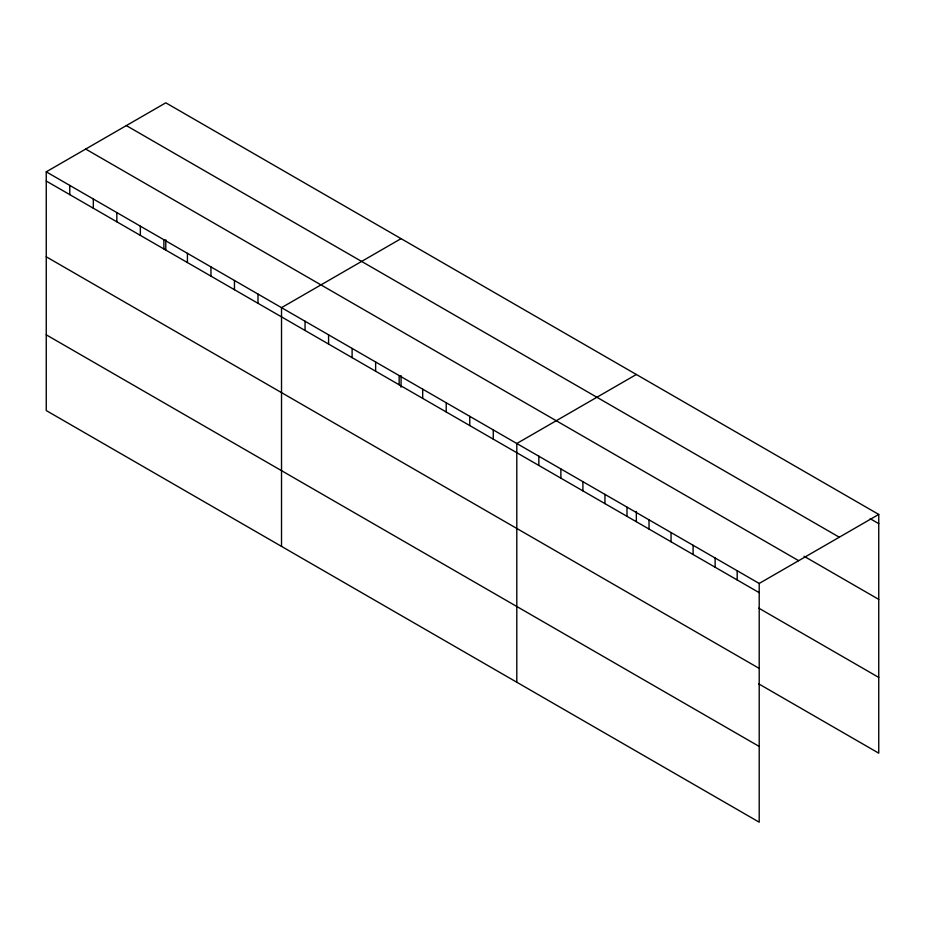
<?xml version="1.0" encoding="UTF-8"?>
<svg xmlns="http://www.w3.org/2000/svg" width="925" height="925" viewBox="0 0 925 925"><rect width="100%" height="100%" fill="white"/><g stroke="black" fill="none" stroke-linecap="round" stroke-linejoin="round"><path stroke-width="1.39" d="M46.25 171.83L759.205 583.455L759.205 822.186L46.25 410.561L46.25 171.83L165.795 102.814L878.75 514.439L878.75 753.17L758.778 683.899M401.068 238.65L281.524 307.667L281.524 546.398M636.342 374.486L516.798 443.503L516.798 682.234M759.205 583.455L878.75 514.439M870.182 518.705L878.75 523.654M126.343 125.592L839.299 537.217M804.068 556.272L878.75 599.388M85.701 149.064L798.657 560.677M46.25 181.046L759.205 592.671M758.778 608.153L878.75 677.424M46.25 256.792L759.205 668.405M46.25 334.827L759.205 746.44M737.167 570.737L737.167 579.952M715.129 558.006L715.129 567.222M693.091 545.288L693.091 554.503M671.053 532.569L671.053 541.784M649.026 519.838L649.026 529.054M636.342 511.467L636.342 521.573M626.988 507.12L626.988 516.335M604.95 494.401L604.95 503.605M582.912 481.671L582.912 490.886M560.874 468.952L560.874 478.167M538.836 456.233L538.836 465.437M493.268 429.917L493.268 439.132M469.75 416.342L469.75 425.546M446.22 402.757L446.22 411.972M422.69 389.171L422.69 398.386M401.068 375.631L401.068 387.193M399.161 375.585L399.161 384.8M375.631 361.999L375.631 371.214M352.113 348.424L352.113 357.64M328.583 334.838L328.583 344.054M305.053 321.252L305.053 330.468M257.994 294.092L257.994 303.296M234.464 280.506L234.464 289.722M210.946 266.92L210.946 276.136M187.417 253.334L187.417 262.55M165.795 239.795L165.795 249.912M163.887 239.748L163.887 248.964M140.357 226.174L140.357 235.378M116.828 212.588L116.828 221.803M93.309 199.002L93.309 208.218M69.78 185.416L69.78 194.632"/></g></svg>
